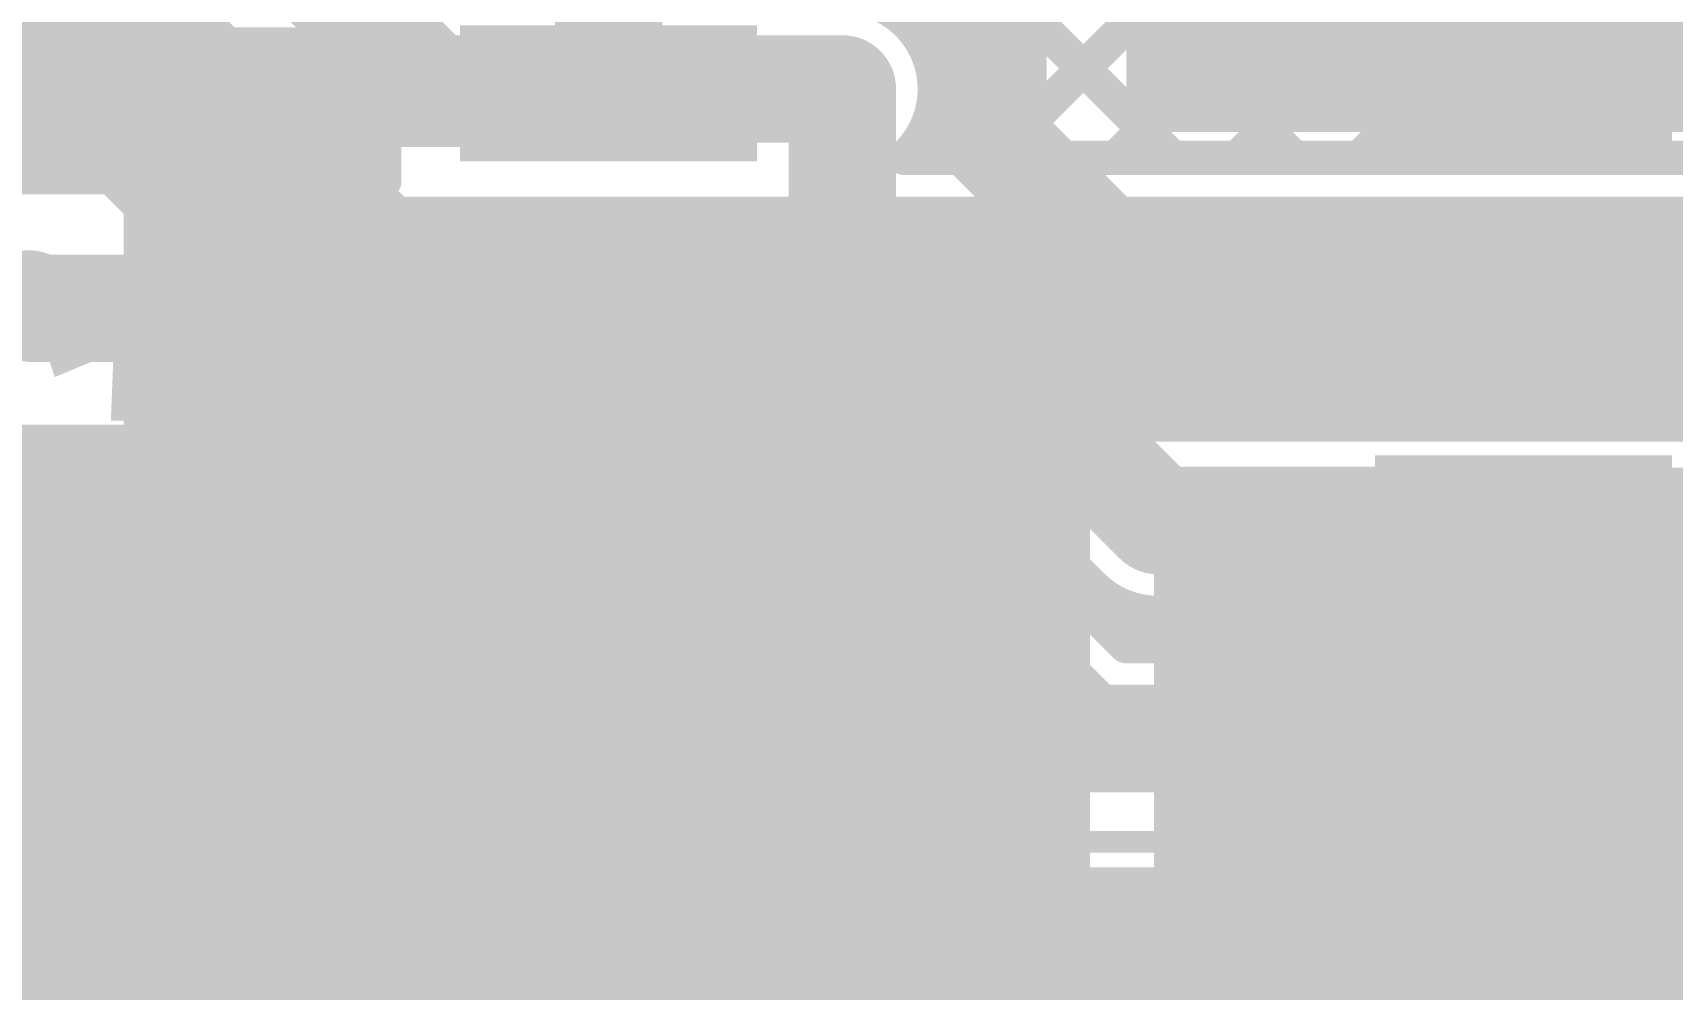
# Model space of a CAD drawing. Header units: millimetres. Extents: x -0.01 to 3.73, y -0.01 to 3.05.
# Drawn here: x 1.7109 to 2.0918, y 1.0467 to 1.2691 of the extents above; entities that cross this region are included whole.
import ezdxf

# ---------------------------------------------------------------- set-up
doc = ezdxf.new("R2010")
doc.units = ezdxf.units.MM
doc.header["$MEASUREMENT"] = 0
for name, color, linetype in [('BottomLayer', 5, 'Continuous'), ('BottomPaste', 16, 'Continuous'), ('BottomSolder', 6, 'Continuous'), ('TopLayer', 1, 'Continuous'), ('TopOverlay', 2, 'Continuous'), ('TopPaste', 8, 'Continuous'), ('TopSolder', 216, 'Continuous'), ('ViaHoleLayer', 16, 'Continuous')]:
    doc.layers.add(name, color=color, linetype=linetype)
doc.styles.add('Arial', font='', dxfattribs={"height": 0.2})
doc.styles.get('Arial').set_extended_font_data('Arial')

# ---------------------------------------------------------------- blocks, each defined once
blk = doc.blocks.new('D2PAK_B_2')
at = {"layer": 'BottomLayer'}
blk.add_hatch(color=5, dxfattribs=at).paths.add_polyline_path([(0.21654, -0.40984), (-0.21654, -0.40984), (-0.21654, -0.02992), (0.21654, -0.02992)])
at = {"layer": 'BottomPaste'}
blk.add_hatch(color=16, dxfattribs=at).paths.add_polyline_path([(0.21654, -0.40984), (-0.21654, -0.40984), (-0.21654, -0.02992), (0.21654, -0.02992)])
at = {"layer": 'BottomSolder'}
blk.add_hatch(color=6, dxfattribs=at).paths.add_polyline_path([(0.22054, -0.41384), (-0.22054, -0.41384), (-0.22054, -0.02592), (0.22054, -0.02592)])
blk = doc.blocks.new('SOIC_8_16')
at = {"layer": 'TopLayer'}
for points in [[(-0.07579, 0.08681), (-0.07579, 0.06319), (-0.13681, 0.06319), (-0.13681, 0.08681)], [(0.13681, 0.08681), (0.13681, 0.06319), (0.07579, 0.06319), (0.07579, 0.08681)], [(-0.07579, 0.03681), (-0.07579, 0.01319), (-0.13681, 0.01319), (-0.13681, 0.03681)], [(0.13681, 0.03681), (0.13681, 0.01319), (0.07579, 0.01319), (0.07579, 0.03681)], [(-0.07579, -0.01319), (-0.07579, -0.03681), (-0.13681, -0.03681), (-0.13681, -0.01319)], [(0.13681, -0.01319), (0.13681, -0.03681), (0.07579, -0.03681), (0.07579, -0.01319)], [(-0.07579, -0.06319), (-0.07579, -0.08681), (-0.13681, -0.08681), (-0.13681, -0.06319)], [(0.13681, -0.06319), (0.13681, -0.08681), (0.07579, -0.08681), (0.07579, -0.06319)]]:
    blk.add_hatch(color=1, dxfattribs=at).paths.add_polyline_path(points)
at = {"layer": 'TopPaste'}
for points in [[(-0.07579, 0.08681), (-0.07579, 0.06319), (-0.13681, 0.06319), (-0.13681, 0.08681)], [(0.13681, 0.08681), (0.13681, 0.06319), (0.07579, 0.06319), (0.07579, 0.08681)], [(-0.07579, 0.03681), (-0.07579, 0.01319), (-0.13681, 0.01319), (-0.13681, 0.03681)], [(0.13681, 0.03681), (0.13681, 0.01319), (0.07579, 0.01319), (0.07579, 0.03681)], [(-0.07579, -0.01319), (-0.07579, -0.03681), (-0.13681, -0.03681), (-0.13681, -0.01319)], [(0.13681, -0.01319), (0.13681, -0.03681), (0.07579, -0.03681), (0.07579, -0.01319)], [(-0.07579, -0.06319), (-0.07579, -0.08681), (-0.13681, -0.08681), (-0.13681, -0.06319)], [(0.13681, -0.06319), (0.13681, -0.08681), (0.07579, -0.08681), (0.07579, -0.06319)]]:
    blk.add_hatch(color=8, dxfattribs=at).paths.add_polyline_path(points)
at = {"layer": 'TopSolder'}
for points in [[(-0.07179, 0.09081), (-0.07179, 0.05919), (-0.14081, 0.05919), (-0.14081, 0.09081)], [(0.14081, 0.09081), (0.14081, 0.05919), (0.07179, 0.05919), (0.07179, 0.09081)], [(-0.07179, 0.04081), (-0.07179, 0.00919), (-0.14081, 0.00919), (-0.14081, 0.04081)], [(0.14081, 0.04081), (0.14081, 0.00919), (0.07179, 0.00919), (0.07179, 0.04081)], [(-0.07179, -0.00919), (-0.07179, -0.04081), (-0.14081, -0.04081), (-0.14081, -0.00919)], [(0.14081, -0.00919), (0.14081, -0.04081), (0.07179, -0.04081), (0.07179, -0.00919)], [(-0.07179, -0.05919), (-0.07179, -0.09081), (-0.14081, -0.09081), (-0.14081, -0.05919)], [(0.14081, -0.05919), (0.14081, -0.09081), (0.07179, -0.09081), (0.07179, -0.05919)]]:
    blk.add_hatch(color=216, dxfattribs=at).paths.add_polyline_path(points)
at = {"layer": 'TopOverlay'}
for points, const_width in [([(-0.1056, 0.101, 1), (-0.1184, 0.101, 1)], 0.01), ([(-0.1209, 0.101, 1), (-0.1159, 0.101, 1)], 0.005), ([(-0.1081, 0.101, 1), (-0.1031, 0.101, 1)], 0.005), ([(-0.07325, 0.099, 1), (-0.07075, 0.099, 1)], 0.0025), ([(0.06475, 0.099, 1), (0.06725, 0.099, 1)], 0.0025), ([(-0.07325, -0.099, 1), (-0.07075, -0.099, 1)], 0.0025), ([(0.06475, -0.099, 1), (0.06725, -0.099, 1)], 0.0025)]:
    blk.add_lwpolyline(points, format="xyb", close=True, dxfattribs=dict(at, const_width=const_width))
at = {"layer": 'TopOverlay', "const_width": 0.005}
for points in [[(-0.072, 0.099), (0.066, 0.099)], [(-0.072, -0.099), (0.066, -0.099)]]:
    blk.add_lwpolyline(points, dxfattribs=at)
blk = doc.blocks.new('R__0603_95')
at = {"layer": 'TopLayer'}
for points in [[(-0.015, 0.0175), (-0.015, -0.0175), (-0.045, -0.0175), (-0.045, 0.0175)], [(0.045, 0.0175), (0.045, -0.0175), (0.015, -0.0175), (0.015, 0.0175)]]:
    blk.add_hatch(color=1, dxfattribs=at).paths.add_polyline_path(points)
at = {"layer": 'TopPaste'}
for points in [[(-0.015, 0.0175), (-0.015, -0.0175), (-0.045, -0.0175), (-0.045, 0.0175)], [(0.045, 0.0175), (0.045, -0.0175), (0.015, -0.0175), (0.015, 0.0175)]]:
    blk.add_hatch(color=8, dxfattribs=at).paths.add_polyline_path(points)
at = {"layer": 'TopSolder'}
for points in [[(-0.011, 0.0215), (-0.011, -0.0215), (-0.049, -0.0215), (-0.049, 0.0215)], [(0.049, 0.0215), (0.049, -0.0215), (0.011, -0.0215), (0.011, 0.0215)]]:
    blk.add_hatch(color=216, dxfattribs=at).paths.add_polyline_path(points)
at = {"layer": 'TopOverlay', "const_width": 0.005}
for points in [[(-0.049, -0.021), (-0.049, 0.021)], [(0.049, 0.021), (-0.049, 0.021)], [(0.049, -0.021), (0.049, 0.021)], [(0.049, -0.021), (-0.049, -0.021)]]:
    blk.add_lwpolyline(points, dxfattribs=at)
at = {"layer": 'TopOverlay', "const_width": 0.0025}
for points in [[(-0.05025, 0.021, 1), (-0.04775, 0.021, 1)], [(-0.05025, 0.021, 1), (-0.04775, 0.021, 1)], [(0.04775, 0.021, 1), (0.05025, 0.021, 1)], [(0.04775, 0.021, 1), (0.05025, 0.021, 1)], [(-0.05025, -0.021, 1), (-0.04775, -0.021, 1)], [(-0.05025, -0.021, 1), (-0.04775, -0.021, 1)], [(0.04775, -0.021, 1), (0.05025, -0.021, 1)], [(0.04775, -0.021, 1), (0.05025, -0.021, 1)]]:
    blk.add_lwpolyline(points, format="xyb", close=True, dxfattribs=at)
blk = doc.blocks.new('D2PAK_B_116')
at = {"layer": 'BottomLayer'}
blk.add_hatch(color=5, dxfattribs=at).paths.add_polyline_path([(0.21654, -0.40984), (-0.21654, -0.40984), (-0.21654, -0.02992), (0.21654, -0.02992)])
at = {"layer": 'BottomPaste'}
blk.add_hatch(color=16, dxfattribs=at).paths.add_polyline_path([(0.21654, -0.40984), (-0.21654, -0.40984), (-0.21654, -0.02992), (0.21654, -0.02992)])
at = {"layer": 'BottomSolder'}
blk.add_hatch(color=6, dxfattribs=at).paths.add_polyline_path([(0.22054, -0.41384), (-0.22054, -0.41384), (-0.22054, -0.02592), (0.22054, -0.02592)])
blk = doc.blocks.new('C__0603_189')
at = {"layer": 'TopLayer'}
for points in [[(-0.015, 0.0175), (-0.015, -0.0175), (-0.045, -0.0175), (-0.045, 0.0175)], [(0.045, 0.0175), (0.045, -0.0175), (0.015, -0.0175), (0.015, 0.0175)]]:
    blk.add_hatch(color=1, dxfattribs=at).paths.add_polyline_path(points)
at = {"layer": 'TopPaste'}
for points in [[(-0.015, 0.0175), (-0.015, -0.0175), (-0.045, -0.0175), (-0.045, 0.0175)], [(0.045, 0.0175), (0.045, -0.0175), (0.015, -0.0175), (0.015, 0.0175)]]:
    blk.add_hatch(color=8, dxfattribs=at).paths.add_polyline_path(points)
at = {"layer": 'TopSolder'}
for points in [[(-0.01264, 0.01986), (-0.01264, -0.01986), (-0.04736, -0.01986), (-0.04736, 0.01986)], [(0.04736, 0.01986), (0.04736, -0.01986), (0.01264, -0.01986), (0.01264, 0.01986)]]:
    blk.add_hatch(color=216, dxfattribs=at).paths.add_polyline_path(points)
at = {"layer": 'TopOverlay', "const_width": 0.005}
for points in [[(-0.049, 0.021), (-0.018, 0.021)], [(-0.049, 0.021), (-0.049, -0.021)], [(0.018, 0.021), (0.049, 0.021)], [(0.049, 0.021), (0.049, -0.021)], [(-0.049, -0.021), (-0.018, -0.021)], [(0.018, -0.021), (0.049, -0.021)]]:
    blk.add_lwpolyline(points, dxfattribs=at)
at = {"layer": 'TopOverlay', "const_width": 0.0025}
for points in [[(-0.05025, 0.021, 1), (-0.04775, 0.021, 1)], [(-0.05025, 0.021, 1), (-0.04775, 0.021, 1)], [(-0.01925, 0.021, 1), (-0.01675, 0.021, 1)], [(0.01675, 0.021, 1), (0.01925, 0.021, 1)], [(0.04775, 0.021, 1), (0.05025, 0.021, 1)], [(0.04775, 0.021, 1), (0.05025, 0.021, 1)], [(-0.05025, -0.021, 1), (-0.04775, -0.021, 1)], [(-0.05025, -0.021, 1), (-0.04775, -0.021, 1)], [(-0.01925, -0.021, 1), (-0.01675, -0.021, 1)], [(0.01675, -0.021, 1), (0.01925, -0.021, 1)], [(0.04775, -0.021, 1), (0.05025, -0.021, 1)], [(0.04775, -0.021, 1), (0.05025, -0.021, 1)]]:
    blk.add_lwpolyline(points, format="xyb", close=True, dxfattribs=at)
blk = doc.blocks.new('C__0603_190')
at = {"layer": 'TopLayer'}
for points in [[(-0.015, 0.0175), (-0.015, -0.0175), (-0.045, -0.0175), (-0.045, 0.0175)], [(0.045, 0.0175), (0.045, -0.0175), (0.015, -0.0175), (0.015, 0.0175)]]:
    blk.add_hatch(color=1, dxfattribs=at).paths.add_polyline_path(points)
at = {"layer": 'TopPaste'}
for points in [[(-0.015, 0.0175), (-0.015, -0.0175), (-0.045, -0.0175), (-0.045, 0.0175)], [(0.045, 0.0175), (0.045, -0.0175), (0.015, -0.0175), (0.015, 0.0175)]]:
    blk.add_hatch(color=8, dxfattribs=at).paths.add_polyline_path(points)
at = {"layer": 'TopSolder'}
for points in [[(-0.01264, 0.01986), (-0.01264, -0.01986), (-0.04736, -0.01986), (-0.04736, 0.01986)], [(0.04736, 0.01986), (0.04736, -0.01986), (0.01264, -0.01986), (0.01264, 0.01986)]]:
    blk.add_hatch(color=216, dxfattribs=at).paths.add_polyline_path(points)
at = {"layer": 'TopOverlay', "const_width": 0.005}
for points in [[(-0.049, 0.021), (-0.018, 0.021)], [(-0.049, 0.021), (-0.049, -0.021)], [(0.018, 0.021), (0.049, 0.021)], [(0.049, 0.021), (0.049, -0.021)], [(-0.049, -0.021), (-0.018, -0.021)], [(0.018, -0.021), (0.049, -0.021)]]:
    blk.add_lwpolyline(points, dxfattribs=at)
at = {"layer": 'TopOverlay', "const_width": 0.0025}
for points in [[(-0.05025, 0.021, 1), (-0.04775, 0.021, 1)], [(-0.05025, 0.021, 1), (-0.04775, 0.021, 1)], [(-0.01925, 0.021, 1), (-0.01675, 0.021, 1)], [(0.01675, 0.021, 1), (0.01925, 0.021, 1)], [(0.04775, 0.021, 1), (0.05025, 0.021, 1)], [(0.04775, 0.021, 1), (0.05025, 0.021, 1)], [(-0.05025, -0.021, 1), (-0.04775, -0.021, 1)], [(-0.05025, -0.021, 1), (-0.04775, -0.021, 1)], [(-0.01925, -0.021, 1), (-0.01675, -0.021, 1)], [(0.01675, -0.021, 1), (0.01925, -0.021, 1)], [(0.04775, -0.021, 1), (0.05025, -0.021, 1)], [(0.04775, -0.021, 1), (0.05025, -0.021, 1)]]:
    blk.add_lwpolyline(points, format="xyb", close=True, dxfattribs=at)

msp = doc.modelspace()

# ---------------------------------------------------------------- hatches: boundary and pattern name
at = {"layer": 'BottomLayer'}
for points in [[(1.724, 1.247), (1.724, 1.321), (1.529, 1.321), (1.529, 1.247)], [(1.7735, 1.1855), (1.80806, 1.22006), (1.71174, 1.31638), (1.67718, 1.28182)], [(1.732, 1.17405), (2.338, 1.17405), (2.338, 1.231), (1.732, 1.231)], [(1.95316, 1.152), (1.95316, 1.21118), (1.732, 1.21118), (1.732, 1.152)], [(1.976, 0.698), (2.58, 0.698), (2.58, 1.164), (1.976, 1.164)]]:
    msp.add_hatch(color=5, dxfattribs=at).paths.add_polyline_path(points)
h = msp.add_hatch(color=5, dxfattribs=at)
edge = h.paths.add_edge_path()
edge.add_arc((1.899, 1.256), 0.01181, 0, 360)
h = msp.add_hatch(color=5, dxfattribs=at)
edge = h.paths.add_edge_path()
edge.add_arc((1.71, 1.206), 0.01181, 0, 360)
h = msp.add_hatch(color=5, dxfattribs=at)
edge = h.paths.add_edge_path()
edge.add_arc((1.934, 1.194), 0.01181, 0, 360)
at = {"layer": 'TopLayer'}
for points in [[(1.965, 1.246), (2.143, 1.246), (2.143, 1.383), (1.965, 1.383)], [(1.881, 1.125), (1.224, 1.125), (1.224, 1.05405), (1.881, 1.05405)], [(1.88, 0.80424), (1.88, 1.119), (1.75405, 1.119), (1.75405, 0.80424)], [(1.8, 1.079), (0.83176, 1.079), (0.83176, 1.011), (1.8, 1.011)], [(2.54, 1.07505), (1.85476, 1.07505), (1.85476, 0.922), (2.54, 0.922)]]:
    msp.add_hatch(color=1, dxfattribs=at).paths.add_polyline_path(points)
h = msp.add_hatch(color=1, dxfattribs=at)
edge = h.paths.add_edge_path()
edge.add_arc((1.899, 1.256), 0.01181, 0, 360)
h = msp.add_hatch(color=1, dxfattribs=at)
edge = h.paths.add_edge_path()
edge.add_arc((1.71, 1.206), 0.01181, 0, 360)
h = msp.add_hatch(color=1, dxfattribs=at)
edge = h.paths.add_edge_path()
edge.add_arc((1.934, 1.194), 0.01181, 0, 360)
at = {"layer": 'ViaHoleLayer'}
h = msp.add_hatch(color=16, dxfattribs=at)
edge = h.paths.add_edge_path()
edge.add_arc((1.899, 1.256), 0.00591, 0, 360)
h = msp.add_hatch(color=16, dxfattribs=at)
edge = h.paths.add_edge_path()
edge.add_arc((1.71, 1.206), 0.00591, 0, 360)
h = msp.add_hatch(color=16, dxfattribs=at)
edge = h.paths.add_edge_path()
edge.add_arc((1.934, 1.194), 0.00591, 0, 360)

# ---------------------------------------------------------------- linework, layer by layer
at = {"layer": 'BottomLayer'}
for points, const_width in [([(1.86269, 1.32476), (1.94746, 1.24)], 0.008), ([(1.763, 1.297), (1.804, 1.256)], 0.025), ([(1.92045, 1.25448), (1.94247, 1.2765)], 0.008), ([(1.93425, 1.24), (1.97075, 1.2765)], 0.008), ([(1.93924, 1.2765), (1.97574, 1.24)], 0.008), ([(1.96254, 1.24), (1.99904, 1.2765)], 0.008), ([(1.96752, 1.2765), (2.00402, 1.24)], 0.008), ([(1.99082, 1.24), (2.02732, 1.2765)], 0.008), ([(1.99581, 1.2765), (2.03231, 1.24)], 0.008), ([(2.01911, 1.24), (2.05561, 1.2765)], 0.008), ([(2.02409, 1.2765), (2.06059, 1.24)], 0.008), ([(2.04739, 1.24), (2.08389, 1.2765)], 0.008), ([(2.05238, 1.2765), (2.08888, 1.24)], 0.008), ([(2.07568, 1.24), (2.11218, 1.2765)], 0.008), ([(2.08066, 1.2765), (2.11716, 1.24)], 0.008), ([(1.804, 1.256), (1.899, 1.256)], 0.025), ([(1.91614, 1.24303), (1.91917, 1.24)], 0.008), ([(1.91336, 1.24), (2.235, 1.24)], 0.008), ([(1.694, 1.222), (1.71, 1.206)], 0.012)]:
    msp.add_lwpolyline(points, dxfattribs=dict(at, const_width=const_width))
at = {"layer": 'BottomLayer', "const_width": 0.008}
for points in [[(1.899, 1.2775, -0.414214), (1.9205, 1.256)], [(1.9205, 1.256, -0.212964), (1.91336, 1.24)]]:
    msp.add_lwpolyline(points, format="xyb", dxfattribs=at)
at = {"layer": 'BottomLayer'}
for points, const_width in [([(1.79775, 1.256, 1), (1.81025, 1.256, 1)], 0.0125), ([(1.79775, 1.256, 1), (1.81025, 1.256, 1)], 0.0125), ([(1.89275, 1.256, 1), (1.90525, 1.256, 1)], 0.0125), ([(1.91845, 1.25448, 1), (1.92245, 1.25448, 1)], 0.004), ([(1.9185, 1.256, 1), (1.9225, 1.256, 1)], 0.004), ([(1.9185, 1.256, 1), (1.9225, 1.256, 1)], 0.004), ([(1.91414, 1.24303, 1), (1.91814, 1.24303, 1)], 0.004), ([(1.91136, 1.24, 1), (1.91536, 1.24, 1)], 0.004), ([(1.91136, 1.24, 1), (1.91536, 1.24, 1)], 0.004), ([(1.91717, 1.24, 1), (1.92117, 1.24, 1)], 0.004), ([(1.93225, 1.24, 1), (1.93625, 1.24, 1)], 0.004), ([(1.94546, 1.24, 1), (1.94946, 1.24, 1)], 0.004), ([(1.96054, 1.24, 1), (1.96454, 1.24, 1)], 0.004), ([(1.97374, 1.24, 1), (1.97774, 1.24, 1)], 0.004), ([(1.98882, 1.24, 1), (1.99282, 1.24, 1)], 0.004), ([(2.00202, 1.24, 1), (2.00602, 1.24, 1)], 0.004), ([(2.01711, 1.24, 1), (2.02111, 1.24, 1)], 0.004), ([(2.03031, 1.24, 1), (2.03431, 1.24, 1)], 0.004), ([(2.04539, 1.24, 1), (2.04939, 1.24, 1)], 0.004), ([(2.05859, 1.24, 1), (2.06259, 1.24, 1)], 0.004), ([(2.07368, 1.24, 1), (2.07768, 1.24, 1)], 0.004), ([(2.08688, 1.24, 1), (2.09088, 1.24, 1)], 0.004), ([(1.707, 1.206, 1), (1.713, 1.206, 1)], 0.006)]:
    msp.add_lwpolyline(points, format="xyb", close=True, dxfattribs=dict(at, const_width=const_width))
at = {"layer": 'TopLayer'}
for points, const_width in [([(1.8447, 1.255), (1.8447, 1.33944)], 0.025), ([(1.934, 1.24442), (1.934, 1.298)], 0.025), ([(1.60613, 1.255), (1.8447, 1.255)], 0.025), ([(1.899, 1.162), (1.899, 1.256)], 0.025), ([(1.934, 1.24442), (1.97342, 1.205)], 0.025), ([(1.71, 1.206), (1.711, 1.205)], 0.025), ([(1.711, 1.205), (1.8447, 1.205)], 0.025), ([(1.97342, 1.205), (2.0573, 1.205)], 0.025), ([(1.934, 1.194), (1.97231, 1.15569)], 0.025), ([(1.9205, 1.17709), (1.95711, 1.14049)], 0.008), ([(1.9205, 1.17091), (1.9205, 1.17709)], 0.008), ([(1.6905, 1.1655), (1.774, 1.1655)], 0.025), ([(1.774, 1.1655), (1.7745, 1.165)], 0.025), ([(1.7745, 1.165), (1.779, 1.165)], 0.025), ([(1.92111, 1.17029), (1.92421, 1.17339)], 0.008), ([(1.899, 1.162), (1.956, 1.105)], 0.025), ([(1.9205, 1.17091), (1.96491, 1.1265)], 0.008), ([(1.79081, 1.15569), (1.84401, 1.15569)], 0.025), ([(1.84401, 1.15569), (1.8447, 1.155)], 0.025), ([(1.97231, 1.15569), (2.05661, 1.15569)], 0.025), ([(2.05661, 1.15569), (2.0573, 1.155)], 0.025), ([(2.0573, 1.155), (2.11136, 1.155)], 0.025), ([(1.93526, 1.15615), (1.93835, 1.15924)], 0.008), ([(1.6905, 1.144), (1.7525, 1.144)], 0.008), ([(1.70404, 1.144), (1.71404, 1.134)], 0.008), ([(1.71512, 1.134), (1.72512, 1.144)], 0.008), ([(1.73233, 1.144), (1.74233, 1.134)], 0.008), ([(1.7434, 1.134), (1.7525, 1.1431)], 0.008), ([(1.88421, 1.13419), (1.88421, 1.14638)], 0.008), ([(1.88421, 1.14638), (1.9408, 1.0898)], 0.008), ([(1.9494, 1.14201), (1.95249, 1.1451)], 0.008), ([(1.7525, 1.141), (1.77511, 1.141)], 0.008), ([(1.76361, 1.141), (1.77061, 1.134)], 0.008), ([(1.77169, 1.134), (1.77694, 1.13926)], 0.008), ([(1.88482, 1.134), (1.89071, 1.13989)], 0.008), ([(1.6495, 1.134), (1.7475, 1.134)], 0.008), ([(1.7475, 1.134), (1.8105, 1.134)], 0.008), ([(1.7475, 1.134), (1.8105, 1.134)], 0.008), ([(1.79081, 1.13419), (1.80519, 1.13419)], 0.008), ([(1.80519, 1.13419), (1.8393, 1.13419)], 0.008), ([(1.80519, 1.13419), (1.8393, 1.13419)], 0.008), ([(1.8105, 1.134), (1.84009, 1.134)], 0.008), ([(1.84931, 1.134), (1.89, 1.134)], 0.008), ([(1.8501, 1.13419), (1.88421, 1.13419)], 0.008), ([(1.89, 1.08405), (1.89, 1.134)], 0.008), ([(1.96354, 1.12786), (1.96999, 1.13431)], 0.008), ([(1.96797, 1.13463), (1.9761, 1.1265)], 0.008), ([(1.97231, 1.13419), (2.01779, 1.13419)], 0.008), ([(1.99046, 1.1265), (1.99815, 1.13419)], 0.008), ([(1.9967, 1.13419), (2.00439, 1.1265)], 0.008), ([(2.01779, 1.13419), (2.0519, 1.13419)], 0.008), ([(2.01779, 1.13419), (2.0519, 1.13419)], 0.008), ([(2.01874, 1.1265), (2.02643, 1.13419)], 0.008), ([(2.02498, 1.13419), (2.03267, 1.1265)], 0.008), ([(2.04703, 1.1265), (2.05425, 1.13372)], 0.008), ([(2.05364, 1.13381), (2.06134, 1.12612)], 0.008), ([(2.0573, 1.1335), (2.11136, 1.1335)], 0.008), ([(2.07462, 1.12581), (2.08231, 1.1335)], 0.008), ([(2.08224, 1.1335), (2.08993, 1.12581)], 0.008), ([(1.779, 1.105), (1.779, 1.13)], 0.01), ([(1.8447, 1.105), (1.8447, 1.12681)], 0.01), ([(1.89, 1.12775), (1.93371, 1.08405)], 0.008), ([(1.89, 1.11089), (1.90485, 1.12574)], 0.008), ([(1.96491, 1.1265), (2.0573, 1.1265)], 0.008), ([(2.0627, 1.12581), (2.09681, 1.12581)], 0.008), ([(1.61013, 1.105), (1.779, 1.105)], 0.025), ([(1.779, 1.105), (1.8447, 1.105)], 0.025), ([(1.956, 1.105), (2.0573, 1.105)], 0.025), ([(1.89144, 1.08405), (1.91899, 1.1116)], 0.008), ([(1.8447, 1.105), (1.88521, 1.105)], 0.01), ([(1.89, 1.09947), (1.90542, 1.08405)], 0.008), ([(1.91972, 1.08405), (1.93314, 1.09746)], 0.008), ([(1.89, 1.08405), (1.95119, 1.08405)], 0.008), ([(2.06211, 1.08405), (2.2565, 1.08405)], 0.008), ([(2.0627, 1.08419), (2.09681, 1.08419)], 0.008)]:
    msp.add_lwpolyline(points, dxfattribs=dict(at, const_width=const_width))
for points, const_width in [([(1.83845, 1.255, 1), (1.85095, 1.255, 1)], 0.0125), ([(1.83845, 1.255, 1), (1.85095, 1.255, 1)], 0.0125), ([(1.89275, 1.256, 1), (1.90525, 1.256, 1)], 0.0125), ([(1.92775, 1.24442, 1), (1.94025, 1.24442, 1)], 0.0125), ([(1.92775, 1.24442, 1), (1.94025, 1.24442, 1)], 0.0125), ([(1.70375, 1.206, 1), (1.71625, 1.206, 1)], 0.0125), ([(1.70475, 1.205, 1), (1.71725, 1.205, 1)], 0.0125), ([(1.70475, 1.205, 1), (1.71725, 1.205, 1)], 0.0125), ([(1.83845, 1.205, 1), (1.85095, 1.205, 1)], 0.0125), ([(1.96717, 1.205, 1), (1.97967, 1.205, 1)], 0.0125), ([(1.96717, 1.205, 1), (1.97967, 1.205, 1)], 0.0125), ([(2.05105, 1.205, 1), (2.06355, 1.205, 1)], 0.0125), ([(1.92775, 1.194, 1), (1.94025, 1.194, 1)], 0.0125), ([(1.9185, 1.17709, 1), (1.9225, 1.17709, 1)], 0.004), ([(1.9185, 1.17709, 1), (1.9225, 1.17709, 1)], 0.004), ([(1.76775, 1.1655, 1), (1.78025, 1.1655, 1)], 0.0125), ([(1.76775, 1.1655, 1), (1.78025, 1.1655, 1)], 0.0125), ([(1.76825, 1.165, 1), (1.78075, 1.165, 1)], 0.0125), ([(1.76825, 1.165, 1), (1.78075, 1.165, 1)], 0.0125), ([(1.77275, 1.165, 1), (1.78525, 1.165, 1)], 0.0125), ([(1.92221, 1.17339, 1), (1.92621, 1.17339, 1)], 0.004), ([(1.89275, 1.162, 1), (1.90525, 1.162, 1)], 0.0125), ([(1.89275, 1.162, 1), (1.90525, 1.162, 1)], 0.0125), ([(1.9185, 1.17091, 1), (1.9225, 1.17091, 1)], 0.004), ([(1.9185, 1.17091, 1), (1.9225, 1.17091, 1)], 0.004), ([(1.91911, 1.17029, 1), (1.92311, 1.17029, 1)], 0.004), ([(1.78456, 1.15569, 1), (1.79706, 1.15569, 1)], 0.0125), ([(1.83776, 1.15569, 1), (1.85026, 1.15569, 1)], 0.0125), ([(1.83776, 1.15569, 1), (1.85026, 1.15569, 1)], 0.0125), ([(1.83845, 1.155, 1), (1.85095, 1.155, 1)], 0.0125), ([(1.96606, 1.15569, 1), (1.97856, 1.15569, 1)], 0.0125), ([(1.96606, 1.15569, 1), (1.97856, 1.15569, 1)], 0.0125), ([(2.05036, 1.15569, 1), (2.06286, 1.15569, 1)], 0.0125), ([(2.05036, 1.15569, 1), (2.06286, 1.15569, 1)], 0.0125), ([(2.05105, 1.155, 1), (2.06355, 1.155, 1)], 0.0125), ([(2.05105, 1.155, 1), (2.06355, 1.155, 1)], 0.0125), ([(1.93635, 1.15924, 1), (1.94035, 1.15924, 1)], 0.004), ([(1.93326, 1.15615, 1), (1.93726, 1.15615, 1)], 0.004), ([(1.72312, 1.144, 1), (1.72712, 1.144, 1)], 0.004), ([(1.73033, 1.144, 1), (1.73433, 1.144, 1)], 0.004), ([(1.7505, 1.144, 1), (1.7545, 1.144, 1)], 0.004), ([(1.7505, 1.1431, 1), (1.7545, 1.1431, 1)], 0.004), ([(1.88221, 1.14638, 1), (1.88621, 1.14638, 1)], 0.004), ([(1.88221, 1.14638, 1), (1.88621, 1.14638, 1)], 0.004), ([(1.95049, 1.1451, 1), (1.95449, 1.1451, 1)], 0.004), ([(1.7505, 1.141, 1), (1.7545, 1.141, 1)], 0.004), ([(1.76161, 1.141, 1), (1.76561, 1.141, 1)], 0.004), ([(1.77311, 1.141, 1), (1.77711, 1.141, 1)], 0.004), ([(1.77311, 1.141, 1), (1.77711, 1.141, 1)], 0.004), ([(1.77494, 1.13926, 1), (1.77894, 1.13926, 1)], 0.004), ([(1.88871, 1.13989, 1), (1.89271, 1.13989, 1)], 0.004), ([(1.9474, 1.14201, 1), (1.9514, 1.14201, 1)], 0.004), ([(1.95511, 1.14049, 1), (1.95911, 1.14049, 1)], 0.004), ([(1.95511, 1.14049, 1), (1.95911, 1.14049, 1)], 0.004), ([(1.95511, 1.14049, 1), (1.95911, 1.14049, 1)], 0.004), ([(1.71204, 1.134, 1), (1.71604, 1.134, 1)], 0.004), ([(1.71312, 1.134, 1), (1.71712, 1.134, 1)], 0.004), ([(1.74033, 1.134, 1), (1.74433, 1.134, 1)], 0.004), ([(1.7414, 1.134, 1), (1.7454, 1.134, 1)], 0.004), ([(1.7455, 1.134, 1), (1.7495, 1.134, 1)], 0.004), ([(1.7455, 1.134, 1), (1.7495, 1.134, 1)], 0.004), ([(1.7455, 1.134, 1), (1.7495, 1.134, 1)], 0.004), ([(1.76861, 1.134, 1), (1.77261, 1.134, 1)], 0.004), ([(1.76969, 1.134, 1), (1.77369, 1.134, 1)], 0.004), ([(1.78881, 1.13419, 1), (1.79281, 1.13419, 1)], 0.004), ([(1.78881, 1.13419, 1), (1.79281, 1.13419, 1)], 0.004), ([(1.80319, 1.13419, 1), (1.80719, 1.13419, 1)], 0.004), ([(1.80319, 1.13419, 1), (1.80719, 1.13419, 1)], 0.004), ([(1.80319, 1.13419, 1), (1.80719, 1.13419, 1)], 0.004), ([(1.8085, 1.134, 1), (1.8125, 1.134, 1)], 0.004), ([(1.8085, 1.134, 1), (1.8125, 1.134, 1)], 0.004), ([(1.8085, 1.134, 1), (1.8125, 1.134, 1)], 0.004), ([(1.8373, 1.13419, 1), (1.8413, 1.13419, 1)], 0.004), ([(1.8373, 1.13419, 1), (1.8413, 1.13419, 1)], 0.004), ([(1.83809, 1.134, 1), (1.84209, 1.134, 1)], 0.004), ([(1.84731, 1.134, 1), (1.85131, 1.134, 1)], 0.004), ([(1.8481, 1.13419, 1), (1.8521, 1.13419, 1)], 0.004), ([(1.88221, 1.13419, 1), (1.88621, 1.13419, 1)], 0.004), ([(1.88221, 1.13419, 1), (1.88621, 1.13419, 1)], 0.004), ([(1.88282, 1.134, 1), (1.88682, 1.134, 1)], 0.004), ([(1.888, 1.134, 1), (1.892, 1.134, 1)], 0.004), ([(1.888, 1.134, 1), (1.892, 1.134, 1)], 0.004), ([(1.96597, 1.13463, 1), (1.96997, 1.13463, 1)], 0.004), ([(1.96799, 1.13431, 1), (1.97199, 1.13431, 1)], 0.004), ([(1.97031, 1.13419, 1), (1.97431, 1.13419, 1)], 0.004), ([(1.97031, 1.13419, 1), (1.97431, 1.13419, 1)], 0.004), ([(1.97031, 1.13419, 1), (1.97431, 1.13419, 1)], 0.004), ([(1.9947, 1.13419, 1), (1.9987, 1.13419, 1)], 0.004), ([(1.99615, 1.13419, 1), (2.00015, 1.13419, 1)], 0.004), ([(2.01579, 1.13419, 1), (2.01979, 1.13419, 1)], 0.004), ([(2.01579, 1.13419, 1), (2.01979, 1.13419, 1)], 0.004), ([(2.01579, 1.13419, 1), (2.01979, 1.13419, 1)], 0.004), ([(2.02298, 1.13419, 1), (2.02698, 1.13419, 1)], 0.004), ([(2.02443, 1.13419, 1), (2.02843, 1.13419, 1)], 0.004), ([(2.0499, 1.13419, 1), (2.0539, 1.13419, 1)], 0.004), ([(2.0499, 1.13419, 1), (2.0539, 1.13419, 1)], 0.004), ([(2.0499, 1.13419, 1), (2.0539, 1.13419, 1)], 0.004), ([(2.0499, 1.13419, 1), (2.0539, 1.13419, 1)], 0.004), ([(2.05164, 1.13381, 1), (2.05564, 1.13381, 1)], 0.004), ([(2.05225, 1.13372, 1), (2.05625, 1.13372, 1)], 0.004), ([(2.0553, 1.1335, 1), (2.0593, 1.1335, 1)], 0.004), ([(2.0553, 1.1335, 1), (2.0593, 1.1335, 1)], 0.004), ([(2.0553, 1.1335, 1), (2.0593, 1.1335, 1)], 0.004), ([(2.08024, 1.1335, 1), (2.08424, 1.1335, 1)], 0.004), ([(2.08031, 1.1335, 1), (2.08431, 1.1335, 1)], 0.004), ([(1.7765, 1.13, 1), (1.7815, 1.13, 1)], 0.005), ([(1.8422, 1.12681, 1), (1.8472, 1.12681, 1)], 0.005), ([(1.888, 1.12775, 1), (1.892, 1.12775, 1)], 0.004), ([(1.96154, 1.12786, 1), (1.96554, 1.12786, 1)], 0.004), ([(1.90285, 1.12574, 1), (1.90685, 1.12574, 1)], 0.004), ([(1.96291, 1.1265, 1), (1.96691, 1.1265, 1)], 0.004), ([(1.96291, 1.1265, 1), (1.96691, 1.1265, 1)], 0.004), ([(1.9741, 1.1265, 1), (1.9781, 1.1265, 1)], 0.004), ([(1.98846, 1.1265, 1), (1.99246, 1.1265, 1)], 0.004), ([(2.00239, 1.1265, 1), (2.00639, 1.1265, 1)], 0.004), ([(2.01674, 1.1265, 1), (2.02074, 1.1265, 1)], 0.004), ([(2.03067, 1.1265, 1), (2.03467, 1.1265, 1)], 0.004), ([(2.04503, 1.1265, 1), (2.04903, 1.1265, 1)], 0.004), ([(2.0553, 1.1265, 1), (2.0593, 1.1265, 1)], 0.004), ([(2.0553, 1.1265, 1), (2.0593, 1.1265, 1)], 0.004), ([(2.05934, 1.12612, 1), (2.06334, 1.12612, 1)], 0.004), ([(2.0607, 1.12581, 1), (2.0647, 1.12581, 1)], 0.004), ([(2.0607, 1.12581, 1), (2.0647, 1.12581, 1)], 0.004), ([(2.07262, 1.12581, 1), (2.07662, 1.12581, 1)], 0.004), ([(2.08793, 1.12581, 1), (2.09193, 1.12581, 1)], 0.004), ([(1.77275, 1.105, 1), (1.78525, 1.105, 1)], 0.0125), ([(1.77275, 1.105, 1), (1.78525, 1.105, 1)], 0.0125), ([(1.83845, 1.105, 1), (1.85095, 1.105, 1)], 0.0125), ([(1.94975, 1.105, 1), (1.96225, 1.105, 1)], 0.0125), ([(1.94975, 1.105, 1), (1.96225, 1.105, 1)], 0.0125), ([(2.05105, 1.105, 1), (2.06355, 1.105, 1)], 0.0125), ([(1.888, 1.11089, 1), (1.892, 1.11089, 1)], 0.004), ([(1.91699, 1.1116, 1), (1.92099, 1.1116, 1)], 0.004), ([(1.7765, 1.105, 1), (1.7815, 1.105, 1)], 0.005), ([(1.8422, 1.105, 1), (1.8472, 1.105, 1)], 0.005), ([(1.8422, 1.105, 1), (1.8472, 1.105, 1)], 0.005), ([(1.88271, 1.105, 1), (1.88771, 1.105, 1)], 0.005), ([(1.888, 1.09947, 1), (1.892, 1.09947, 1)], 0.004), ([(1.93114, 1.09746, 1), (1.93514, 1.09746, 1)], 0.004), ([(1.9388, 1.0898, 1), (1.9428, 1.0898, 1)], 0.004), ([(1.9388, 1.0898, 1), (1.9428, 1.0898, 1)], 0.004), ([(1.9388, 1.0898, 1), (1.9428, 1.0898, 1)], 0.004), ([(1.888, 1.08405, 1), (1.892, 1.08405, 1)], 0.004), ([(1.888, 1.08405, 1), (1.892, 1.08405, 1)], 0.004), ([(1.88944, 1.08405, 1), (1.89344, 1.08405, 1)], 0.004), ([(1.90342, 1.08405, 1), (1.90742, 1.08405, 1)], 0.004), ([(1.91772, 1.08405, 1), (1.92172, 1.08405, 1)], 0.004), ([(1.93171, 1.08405, 1), (1.93571, 1.08405, 1)], 0.004), ([(1.94919, 1.08405, 1), (1.95319, 1.08405, 1)], 0.004), ([(1.94919, 1.08405, 1), (1.95319, 1.08405, 1)], 0.004), ([(1.94919, 1.08405, 1), (1.95319, 1.08405, 1)], 0.004), ([(2.06011, 1.08405, 1), (2.06411, 1.08405, 1)], 0.004), ([(2.0607, 1.08419, 1), (2.0647, 1.08419, 1)], 0.004)]:
    msp.add_lwpolyline(points, format="xyb", close=True, dxfattribs=dict(at, const_width=const_width))
at = {"layer": 'TopLayer', "const_width": 0.008}
for points in [[(1.79081, 1.13419, -0.207568), (1.77511, 1.141)], [(1.97231, 1.13419, -0.198912), (1.95711, 1.14049)], [(1.97231, 1.13419, -0.198912), (1.95711, 1.14049)], [(2.0573, 1.1335, -0.063547), (2.0519, 1.13419)], [(2.0573, 1.1335, -0.063547), (2.0519, 1.13419)], [(2.0573, 1.1265, -0.063547), (2.0627, 1.12581)], [(1.95119, 1.08405, -0.140839), (1.9408, 1.0898)], [(1.95119, 1.08405, -0.140839), (1.9408, 1.0898)]]:
    msp.add_lwpolyline(points, format="xyb", dxfattribs=at)

# ---------------------------------------------------------------- block references
for name, p in [('D2PAK_B_2', (1.736, 1.19388)), ('D2PAK_B_116', (2.192, 1.19388)), ('SOIC_8_16', (1.951, 1.18))]:
    msp.add_blockref(name, p)
for name, p, rotation in [('C__0603_189', (1.724, 1.283), 90), ('C__0603_190', (1.773, 1.283), 90), ('R__0603_95', (1.779, 1.135), 270)]:
    msp.add_blockref(name, p, dxfattribs=dict(rotation=rotation))

# ---------------------------------------------------------------- texts
at = {"layer": 'TopOverlay', "style": 'Arial', "text_generation_flag": 2}
msp.add_text('*', height=0.075, rotation=180, dxfattribs=at).set_placement((1.712, 1.25391))
at = {"layer": 'TopOverlay', "style": 'Arial'}
for s, p in [('R14', (1.73252, 1.02101)), ('U3', (1.91735, 1.01301))]:
    msp.add_text(s, height=0.05, dxfattribs=at).set_placement(p)

doc.saveas('drawing.dxf')
